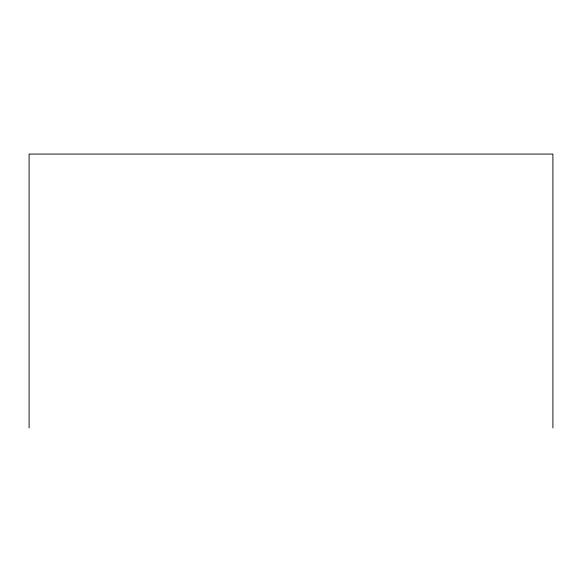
<?xml version="1.0" encoding="UTF-8"?>
<svg xmlns="http://www.w3.org/2000/svg" width="582" height="582" viewBox="0 0 582 582"><rect width="100%" height="100%" fill="white"/><g stroke="black" fill="none" stroke-linecap="round" stroke-linejoin="round"><path stroke-width="0.87" d="M552.9 427.93L552.9 154.07L29.1 154.07L29.1 427.93"/></g></svg>
